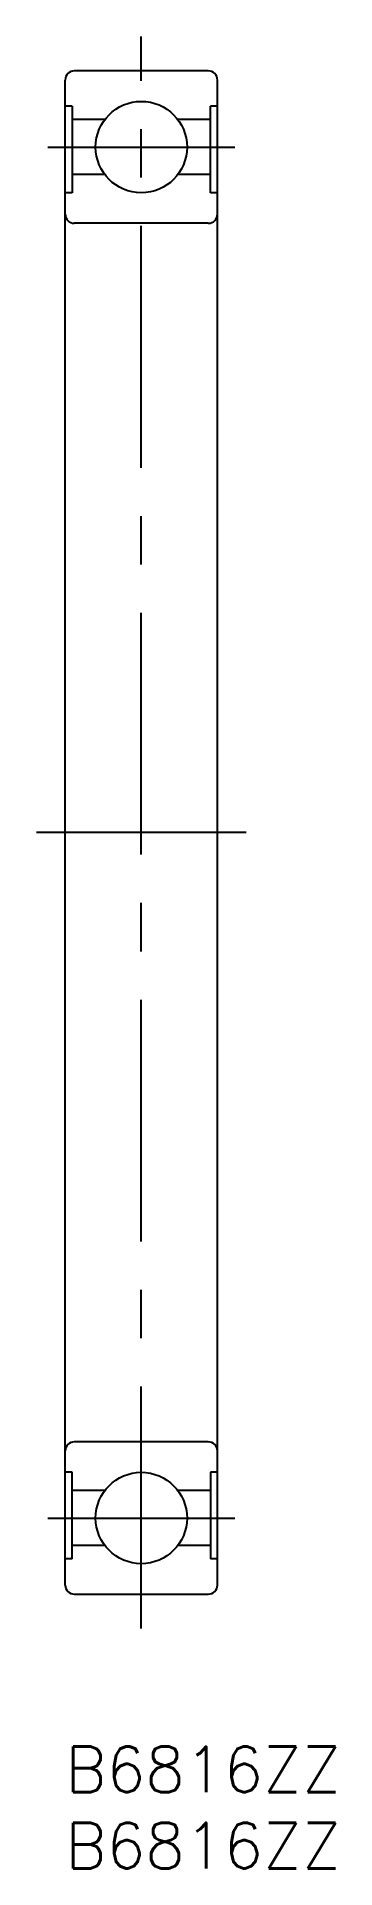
# Model space of a CAD drawing. Extents: x -2 to 18, y -8 to 112.
import ezdxf

# ---------------------------------------------------------------- set-up
doc = ezdxf.new("R2010")
doc.units = 0
doc.header["$LTSCALE"] = 0.5
doc.linetypes.add('CENTER', pattern=[50.8, 31.75, -6.35, 6.35, -6.35])
for name, color, linetype in [('MSM_CENTER', 1, 'CENTER'), ('MSM_CONTINUOUS', 7, 'CONTINUOUS'), ('MSM_PART_NUMBER', 7, 'CONTINUOUS')]:
    doc.layers.add(name, color=color, linetype=linetype)
doc.styles.get("Standard").update_dxf_attribs({"font": 'txt.shx', "height": 3, "bigfont": 'bigfont.shx'})

msp = doc.modelspace()

# ---------------------------------------------------------------- linework, layer by layer
at = {"layer": 'MSM_CENTER'}
for p, q in [((5, 7.75), (5, 112.25)), ((-1.14, 105), (11.14, 105)), ((11.88, 60), (-1.88, 60)), ((-1.14, 15), (11.14, 15))]:
    msp.add_line(p, q, dxfattribs=at)
at = {"layer": 'MSM_CONTINUOUS'}
for p, q in [((9.4, 110), (0.6, 110)), ((0, 10.6), (0, 109.4)), ((10, 10.6), (10, 109.4)), ((0.46, 107.69), (0, 107.69)), ((0.46, 107.69), (0.46, 102)), ((10, 107.69), (9.54, 107.69)), ((9.54, 102), (9.54, 107.69)), ((2.6, 106.8), (0.46, 106.8)), ((9.54, 106.8), (7.4, 106.8)), ((2.6, 103.2), (0.46, 103.2)), ((9.54, 103.2), (7.4, 103.2)), ((0.46, 102), (0, 102)), ((10, 102), (9.54, 102)), ((9.4, 100), (0.6, 100)), ((9.4, 20), (0.6, 20)), ((0.46, 18), (0, 18)), ((0.46, 12.31), (0.46, 18)), ((10, 18), (9.54, 18)), ((9.54, 18), (9.54, 12.31)), ((2.6, 16.8), (0.46, 16.8)), ((9.54, 16.8), (7.4, 16.8)), ((0.46, 12.31), (0, 12.31)), ((2.6, 13.2), (0.46, 13.2)), ((9.54, 13.2), (7.4, 13.2)), ((10, 12.31), (9.54, 12.31)), ((0.6, 10), (9.4, 10))]:
    msp.add_line(p, q, dxfattribs=at)
for centre in [(5, 105), (5, 15)]:
    msp.add_circle(centre, 3, dxfattribs=at)
for centre, start, end in [((0.6, 109.4), 90, 180), ((9.4, 109.4), 360, 90), ((0.6, 100.6), 180, 270), ((9.4, 100.6), 270, 0), ((0.6, 19.4), 90, 180), ((9.4, 19.4), 0, 90), ((0.6, 10.6), 180, 270), ((9.4, 10.6), 270, 0)]:
    msp.add_arc(centre, 0.6, start, end, dxfattribs=at)

# ---------------------------------------------------------------- texts
at = {"layer": 'MSM_PART_NUMBER'}
for p in [(0, -3), (0, -8)]:
    msp.add_text('B6816ZZ', height=3, dxfattribs=at).set_placement(p)

doc.saveas('drawing.dxf')
